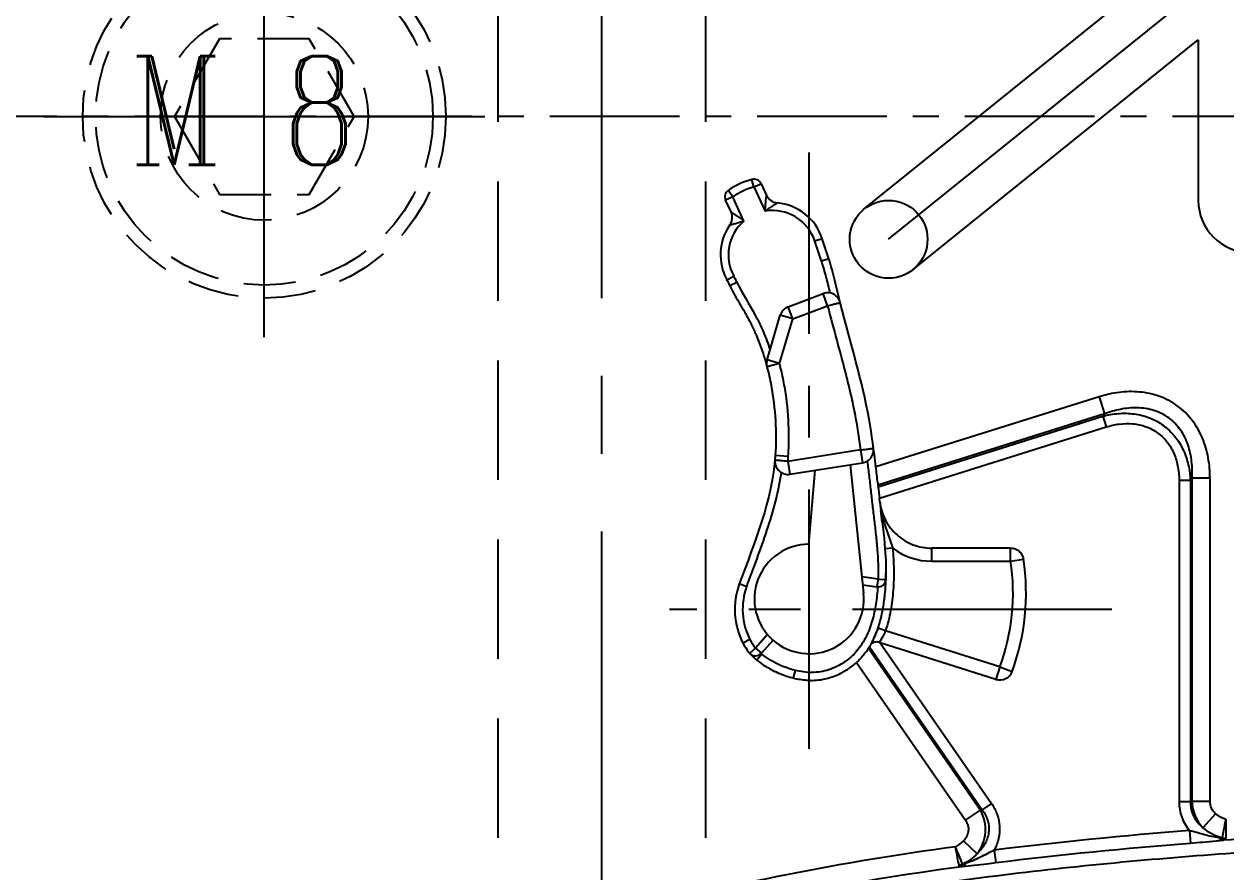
# Model space of a CAD drawing. Header units: millimetres. Extents: x 23075 to 24509, y -21593 to -20579.
# Drawn here: x 24134.81 to 24181.14, y -20896.01 to -20863.32 of the extents above; entities that cross this region are included whole.
import ezdxf

# ---------------------------------------------------------------- set-up
doc = ezdxf.new("R2010")
doc.units = ezdxf.units.MM
doc.header["$LTSCALE"] = 8
for name, pattern in [('CENTER', [2, 1.25, -0.25, 0.25, -0.25]), ('CENTER2', [1.125, 0.75, -0.125, 0.125, -0.125]), ('HIDDEN', [0.375, 0.25, -0.125])]:
    doc.linetypes.add(name, pattern=pattern)
for name, color, linetype in [('Cav-cor', 30, 'Continuous'), ('CL', 1, 'Continuous'), ('SCREW', 52, 'HIDDEN'), ('WT', 4, 'Continuous')]:
    doc.layers.add(name, color=color, linetype=linetype)
doc.layers.add('dim', color=3, linetype='Continuous', lineweight=15)
doc.styles.add('ROMANC', font='RomanC.ttf', dxfattribs={"width": 0.8, "height": 7})

# ---------------------------------------------------------------- blocks, each defined once
blk = doc.blocks.new('cb_8')
at = {"linetype": 'HIDDEN'}
blk.add_circle((0, 0), 7, dxfattribs=at)
at = {"layer": 'SCREW', "linetype": 'CENTER2', "ltscale": 5}
for p, q in [((0, -8.5), (0, 8.5)), ((-8.5, 0), (8.5, 0))]:
    blk.add_line(p, q, dxfattribs=at)
at = {"layer": 'SCREW'}
blk.add_lwpolyline([(-1.732, 3), (-3.464, 0), (-1.732, -3), (1.732, -3), (3.464, 0), (1.732, 3)], close=True, dxfattribs=at)
for radius in [6.5, 4]:
    blk.add_circle((0, 0), radius, dxfattribs=at)
at = {"layer": 'dim', "style": 'ROMANC', "width": 0.8}
blk.add_text('M 8', height=4.1865, dxfattribs=at).set_placement((-5.202, -1.858))

msp = doc.modelspace()

# ---------------------------------------------------------------- linework, layer by layer
at = {"linetype": 'CENTER', "ltscale": 0.5}
msp.add_line((24432.076, -20866.885), (24032.076, -20866.885), dxfattribs=at)
at = {"layer": 'Cav-cor', "color": 241}
for p, q in [((24167.198, -20870.45), (24180.076, -20860.07)), ((24168.139, -20871.618), (24182.076, -20860.385)), ((24169.08, -20872.786), (24180.076, -20863.924)), ((24180.076, -20863.924), (24180.076, -20870.124)), ((24162.948, -20869.601), (24162.868, -20869.31)), ((24162.129, -20869.983), (24161.957, -20869.735)), ((24162.948, -20869.601), (24163.222, -20869.474)), ((24162.948, -20869.601), (24163.383, -20870.533)), ((24163.222, -20869.474), (24163.433, -20869.927)), ((24162.129, -20869.983), (24161.855, -20870.111)), ((24162.066, -20870.564), (24161.855, -20870.111)), ((24162.563, -20870.915), (24162.129, -20869.983)), ((24165.58, -20871.595), (24165.294, -20871.688)), ((24165.547, -20872.466), (24165.294, -20871.688)), ((24165.834, -20872.373), (24165.58, -20871.595)), ((24165.834, -20872.373), (24165.547, -20872.466)), ((24161.904, -20873.178), (24162.169, -20873.034)), ((24162.016, -20873.396), (24162.287, -20873.265)), ((24164.264, -20874.218), (24165.611, -20873.709)), ((24165.789, -20874.179), (24165.611, -20873.709)), ((24164.442, -20874.688), (24164.264, -20874.218)), ((24164.442, -20874.688), (24165.789, -20874.179)), ((24163.454, -20876.263), (24163.96, -20874.546)), ((24163.936, -20876.404), (24164.442, -20874.688)), ((24164.442, -20874.688), (24163.96, -20874.546)), ((24163.936, -20876.405), (24163.454, -20876.263)), ((24163.936, -20876.405), (24163.45, -20876.533)), ((24176.25, -20877.691), (24167.648, -20880.392)), ((24176.25, -20877.691), (24176.458, -20878.352)), ((24176.458, -20878.352), (24167.729, -20881.093)), ((24167.736, -20881.157), (24176.394, -20878.439)), ((24176.394, -20878.439), (24176.458, -20878.352)), ((24176.394, -20878.439), (24176.524, -20878.852)), ((24167.786, -20881.595), (24176.524, -20878.852)), ((24164.271, -20879.988), (24163.77, -20879.956)), ((24167.06, -20879.739), (24164.257, -20880.178)), ((24167.06, -20879.739), (24167.137, -20880.236)), ((24164.257, -20880.178), (24164.335, -20880.675)), ((24164.335, -20880.675), (24167.137, -20880.236)), ((24166.655, -20880.311), (24167.175, -20885.262)), ((24165.059, -20883.373), (24165.308, -20880.522)), ((24179.337, -20880.917), (24179.337, -20893.304)), ((24179.77, -20880.917), (24179.337, -20880.917)), ((24179.77, -20880.917), (24179.834, -20880.831)), ((24179.77, -20880.917), (24179.77, -20893.304)), ((24179.834, -20893.294), (24179.834, -20880.831)), ((24180.527, -20880.831), (24179.834, -20880.831)), ((24180.527, -20893.294), (24180.527, -20880.831)), ((24167.719, -20881.011), (24167.729, -20881.093)), ((24167.729, -20881.093), (24167.736, -20881.157)), ((24167.736, -20881.157), (24167.786, -20881.595)), ((24167.803, -20881.746), (24167.786, -20881.595)), ((24167.802, -20881.736), (24167.804, -20881.749)), ((24167.823, -20881.919), (24167.833, -20881.998)), ((24167.833, -20881.998), (24167.841, -20882.067)), ((24168.3, -20883.529), (24167.999, -20883.552)), ((24169.8, -20884.026), (24169.8, -20883.523)), ((24172.842, -20883.523), (24169.8, -20883.523)), ((24172.842, -20884.026), (24172.842, -20883.523)), ((24169.8, -20884.026), (24172.842, -20884.026)), ((24172.842, -20884.026), (24173.339, -20883.95)), ((24167.732, -20884.718), (24167.109, -20884.632)), ((24162.668, -20885.009), (24162.385, -20884.905)), ((24167.141, -20884.941), (24167.691, -20885.016)), ((24167.732, -20884.718), (24167.691, -20885.016)), ((24167.732, -20884.718), (24168.031, -20884.726)), ((24163.472, -20886.854), (24163.011, -20887.376)), ((24168.017, -20886.705), (24167.732, -20886.607)), ((24172.429, -20888.104), (24168.017, -20886.705)), ((24162.791, -20887.045), (24162.522, -20887.181)), ((24163.011, -20887.376), (24162.785, -20887.568)), ((24163.011, -20887.376), (24163.237, -20887.576)), ((24163.237, -20887.576), (24163.684, -20887.07)), ((24167.363, -20887.385), (24171.675, -20893.619)), ((24167.399, -20887.326), (24171.749, -20893.615)), ((24167.424, -20887.279), (24167.411, -20887.305)), ((24167.517, -20887.188), (24167.49, -20887.205)), ((24167.817, -20887.168), (24167.773, -20887.154)), ((24167.816, -20887.168), (24172.105, -20893.369)), ((24172.277, -20888.583), (24167.816, -20887.168)), ((24163.25, -20887.608), (24163.062, -20887.844)), ((24164.535, -20888.235), (24164.463, -20888.528)), ((24166.9, -20887.934), (24171.105, -20894.013)), ((24172.429, -20888.104), (24172.277, -20888.583)), ((24172.429, -20888.104), (24172.901, -20888.278)), ((24172.105, -20893.369), (24171.749, -20893.615)), ((24179.77, -20893.304), (24179.337, -20893.304)), ((24179.77, -20893.304), (24179.834, -20893.294)), ((24180.527, -20893.294), (24179.834, -20893.294)), ((24171.105, -20894.013), (24171.675, -20893.619)), ((24171.675, -20893.619), (24171.749, -20893.615)), ((24180.741, -20893.761), (24180.253, -20894.301)), ((24171.024, -20894.804), (24171.546, -20895.311)), ((24179.732, -20894.41), (24179.771, -20894.907)), ((24172.212, -20895.164), (24172.274, -20895.659))]:
    msp.add_line(p, q, dxfattribs=at)
msp.add_circle((24168.139, -20871.618), 1.5, dxfattribs=at)
for centre, radius, start, end in [((24163.669, -20872.217), 3.015, 105.4059, 124.5941), ((24162.948, -20869.601), 0.301, 25, 105.4059), ((24162.129, -20869.983), 0.301, 124.5941, 205), ((24163.669, -20872.217), 2.713, 105.4059, 124.5941), ((24163.888, -20869.714), 0.503, 205, 265), ((24163.669, -20872.217), 2.01, 18.0283, 85), ((24182.076, -20870.124), 2, 180, 0), ((24161.611, -20870.776), 0.503, 324.9997, 25.0001), ((24163.669, -20872.217), 1.708, 18.0283, 99.6505), ((24163.669, -20872.217), 2.01, 145.0001, 208.5701), ((24163.669, -20872.217), 1.708, 130.3495, 208.5701), ((24157.491, -20875.581), 5.327, 25.7812, 28.5701), ((24157.491, -20875.581), 5.025, 25.7813, 28.5701), ((24165.789, -20874.179), 0.502, 14.2014, 110.7), ((24164.442, -20874.688), 0.502, 110.7, 163.58), ((24163.936, -20876.405), 0.502, 163.58, 194.7522), ((24156.077, -20879.457), 8.212, 354.9601, 356.2902), ((24167.06, -20879.739), 0.502, 278.9, 2.2373), ((24164.257, -20880.178), 0.502, 174.9657, 278.9), ((24049.876, -20894.286), 118.589, 6.42744, 6.72869), ((23974.498, -20905.355), 194.74, 6.73481, 6.86806), ((24165.076, -20885.483), 2.111, 90.465, 6), ((24169.8, -20881.513), 2.513, 233.3489, 270), ((24164.704, -20885.262), 8.231, 339.7995, 8.6374), ((24164.704, -20885.262), 8.733, 339.7994, 8.6652), ((24158.92, -20884.481), 9.117, 358.4601, 359.0105), ((24158.559, -20884.475), 9.478, 359.0125, 359.8356), ((24165.076, -20885.885), 2.864, 160, 206.9041), ((24165.076, -20885.885), 2.563, 160, 206.9041), ((24167.732, -20884.718), 0.301, 262.1524, 358.4587), ((24160.25, -20884.549), 7.785, 353.6976, 356.4064), ((24159.719, -20884.511), 8.318, 356.377, 357.0678), ((24159.377, -20884.495), 8.66, 357.0718, 358.2885), ((24161.236, -20884.665), 6.792, 350.7223, 353.1569), ((24160.699, -20884.598), 7.333, 353.1337, 353.6897), ((24162.284, -20884.846), 5.729, 347.1358, 349.5589), ((24161.808, -20884.756), 6.213, 349.5429, 350.7019), ((24163.532, -20885.172), 4.439, 341.1334, 342.6666), ((24163.179, -20885.063), 4.807, 342.6847, 345.4732), ((24162.755, -20884.952), 5.246, 345.4585, 347.1232), ((24164.182, -20885.415), 3.744, 334.0535, 339.0204), ((24164.174, -20885.411), 3.753, 334.203, 339.0425), ((24163.786, -20885.259), 4.17, 338.9749, 341.1392), ((24164.314, -20886.272), 2.01, 206.9041, 231.4608), ((24164.314, -20886.272), 1.708, 206.9041, 220.2779), ((24164.872, -20885.783), 2.961, 325.572, 327.2445), ((24164.819, -20885.748), 3.025, 327.241, 327.8924), ((24164.786, -20885.728), 3.063, 327.8925, 328.5418), ((24164.752, -20885.706), 3.104, 328.5363, 329.2106), ((24167.566, -20887.348), 0.158, 147.1434, 154.1469), ((24167.577, -20887.356), 0.171, 138.9491, 147.1024), ((24164.582, -20885.609), 3.3, 330.8895, 332.4642), ((24164.592, -20885.615), 3.288, 331.2624, 331.7762), ((24164.464, -20885.548), 3.432, 332.4653, 334.1524), ((24163.011, -20887.376), 0.301, 227.7083, 318.5374), ((24165.253, -20885.087), 3.522, 231.5213, 239.7198), ((24164.314, -20886.272), 1.708, 230.4023, 231.4608), ((24165.338, -20884.947), 3.685, 239.6733, 242.7528), ((24165.364, -20884.898), 3.74, 242.7536, 247.8029), ((24165.346, -20884.946), 3.689, 247.7752, 256.1543), ((24165.091, -20885.959), 2.675, 290.7527, 296.6741), ((24165.061, -20885.897), 2.744, 296.6606, 300.6464), ((24165.052, -20885.882), 2.761, 300.643, 305.2533), ((24165.069, -20885.906), 2.732, 305.2476, 310.0518), ((24165.102, -20885.944), 2.681, 310.0585, 312.1127), ((24172.429, -20888.104), 0.502, 252.4, 339.7994), ((24165.179, -20885.927), 2.692, 265.572, 269.0365), ((24165.177, -20886.154), 2.466, 268.9945, 276.0297), ((24165.191, -20886.307), 2.312, 276.076, 280.4421), ((24165.167, -20886.187), 2.434, 280.4763, 286.8969), ((24165.129, -20886.057), 2.569, 286.8716, 290.7427), ((24181.333, -20893.261), 1.499, 181.2486, 223.9358), ((24170.384, -20894.371), 1.494, 321.2274, 30.214), ((24170.765, -20895.204), 0.551, 279.364, 294.3587)]:
    msp.add_arc(centre, radius, start, end, dxfattribs=at)
for points, knots in [([(24163.383, -20870.533), (24163.383, -20870.502), (24163.385, -20870.441), (24163.39, -20870.349), (24163.396, -20870.259), (24163.404, -20870.171), (24163.411, -20870.1), (24163.417, -20870.047), (24163.421, -20870.011), (24163.425, -20869.983), (24163.428, -20869.964), (24163.429, -20869.951), (24163.43, -20869.941), (24163.432, -20869.934), (24163.432, -20869.929), (24163.433, -20869.927), (24163.433, -20869.927)], [0, 0, 0, 0, 0.151608, 0.302565, 0.451776, 0.597508, 0.73653, 0.801712, 0.86225, 0.916103, 0.939524, 0.959984, 0.976854, 0.989472, 0.997307, 1, 1, 1, 1]), ([(24163.383, -20870.533), (24163.43, -20870.499), (24163.501, -20870.449), (24163.595, -20870.384), (24163.663, -20870.337), (24163.718, -20870.3), (24163.758, -20870.273), (24163.785, -20870.255), (24163.808, -20870.239), (24163.824, -20870.228), (24163.835, -20870.221), (24163.839, -20870.218), (24163.843, -20870.216), (24163.844, -20870.215), (24163.844, -20870.215)], [0, 0, 0, 0, 0.31075, 0.463773, 0.612468, 0.752446, 0.816795, 0.875301, 0.925803, 0.965435, 0.980202, 0.991066, 0.997732, 1, 1, 1, 1]), ([(24162.066, -20870.564), (24162.066, -20870.563), (24162.069, -20870.566), (24162.072, -20870.567), (24162.079, -20870.572), (24162.088, -20870.577), (24162.098, -20870.584), (24162.115, -20870.594), (24162.138, -20870.609), (24162.169, -20870.629), (24162.202, -20870.651), (24162.236, -20870.674), (24162.284, -20870.707), (24162.345, -20870.749), (24162.418, -20870.802), (24162.491, -20870.858), (24162.539, -20870.896), (24162.563, -20870.915)], [0, 0, 0, 0, 0.002691, 0.010532, 0.023151, 0.040024, 0.060491, 0.083917, 0.13777, 0.198313, 0.263499, 0.331859, 0.402521, 0.548251, 0.697459, 0.848402, 1, 1, 1, 1]), ([(24162.023, -20871.064), (24162.022, -20871.065), (24162.026, -20871.063), (24162.028, -20871.063), (24162.034, -20871.061), (24162.046, -20871.058), (24162.065, -20871.052), (24162.091, -20871.045), (24162.122, -20871.036), (24162.17, -20871.022), (24162.233, -20871.004), (24162.313, -20870.982), (24162.395, -20870.959), (24162.479, -20870.937), (24162.535, -20870.922), (24162.563, -20870.915)], [0, 0, 0, 0, 0.002268, 0.008938, 0.019804, 0.034573, 0.074208, 0.124714, 0.183226, 0.247579, 0.387559, 0.536251, 0.689271, 0.844292, 1, 1, 1, 1]), ([(24165.547, -20872.466), (24165.612, -20872.666), (24165.725, -20873.071), (24165.824, -20873.48), (24165.874, -20873.684)], [0, 0, 0, 0, 0.499979, 1, 1, 1, 1]), ([(24166.276, -20874.056), (24166.205, -20873.775), (24166.071, -20873.21), (24165.924, -20872.649), (24165.834, -20872.373)], [0, 0, 0, 0, 0.499997, 1, 1, 1, 1]), ([(24162.016, -20873.396), (24162.141, -20873.656), (24162.359, -20874.03), (24162.651, -20874.527), (24162.855, -20874.91), (24163.035, -20875.303), (24163.248, -20875.84), (24163.376, -20876.254), (24163.45, -20876.533)], [0, 0, 0, 0, 0.249964, 0.374951, 0.499899, 0.624941, 0.750017, 1, 1, 1, 1]), ([(24162.287, -20873.265), (24162.498, -20873.702), (24162.901, -20874.312), (24163.321, -20875.188), (24163.492, -20875.643), (24163.569, -20875.874)], [0, 0, 0, 0, 0.500024, 0.750003, 1, 1, 1, 1]), ([(24165.789, -20874.179), (24165.82, -20874.171), (24165.883, -20874.156), (24165.973, -20874.133), (24166.056, -20874.111), (24166.119, -20874.096), (24166.164, -20874.084), (24166.193, -20874.077), (24166.217, -20874.071), (24166.238, -20874.066), (24166.253, -20874.061), (24166.266, -20874.059), (24166.271, -20874.057), (24166.276, -20874.057), (24166.276, -20874.056)], [0, 0, 0, 0, 0.194999, 0.382655, 0.555491, 0.707033, 0.772926, 0.831384, 0.881834, 0.923781, 0.956851, 0.980697, 0.995099, 1, 1, 1, 1]), ([(24165.789, -20874.179), (24165.905, -20874.64), (24166.152, -20875.559), (24166.462, -20876.708), (24166.686, -20877.632), (24166.836, -20878.33), (24166.96, -20879.033), (24167.028, -20879.504), (24167.06, -20879.739)], [0, 0, 0, 0, 0.25, 0.5, 0.625, 0.749999, 0.874999, 1, 1, 1, 1]), ([(24167.648, -20880.392), (24167.575, -20879.773), (24167.29, -20877.618), (24166.678, -20875.646), (24166.276, -20874.056)], [0, 0, 0, 0, 0.285574, 1, 1, 1, 1]), ([(24163.45, -20876.533), (24163.513, -20876.772), (24163.764, -20877.9), (24163.829, -20879.051), (24163.77, -20879.956)], [0, 0, 0, 0, 0.214198, 1, 1, 1, 1]), ([(24164.271, -20879.988), (24164.291, -20879.688), (24164.311, -20878.934), (24164.241, -20877.955), (24164.094, -20877.064), (24163.994, -20876.623), (24163.936, -20876.404)], [0, 0, 0, 0, 0.250013, 0.624914, 0.812454, 1, 1, 1, 1]), ([(24180.527, -20880.831), (24180.527, -20880.567), (24180.484, -20880.038), (24180.265, -20879.272), (24179.871, -20878.576), (24179.301, -20878.013), (24178.593, -20877.639), (24177.812, -20877.474), (24177.017, -20877.495), (24176.501, -20877.612), (24176.25, -20877.691)], [0, 0, 0, 0, 0.125114, 0.250356, 0.375427, 0.500495, 0.625454, 0.75032, 0.875156, 1, 1, 1, 1]), ([(24179.834, -20880.831), (24179.846, -20880.616), (24179.839, -20880.182), (24179.728, -20879.649), (24179.563, -20879.248), (24179.344, -20878.873), (24178.962, -20878.475), (24178.37, -20878.183), (24177.721, -20878.089), (24177.074, -20878.153), (24176.659, -20878.276), (24176.458, -20878.352)], [0, 0, 0, 0, 0.124816, 0.249969, 0.312667, 0.375415, 0.500689, 0.625835, 0.750736, 0.875437, 1, 1, 1, 1]), ([(24176.394, -20878.439), (24176.59, -20878.386), (24176.993, -20878.314), (24177.607, -20878.326), (24178.204, -20878.478), (24178.745, -20878.775), (24179.191, -20879.203), (24179.514, -20879.727), (24179.71, -20880.309), (24179.762, -20880.714), (24179.77, -20880.917)], [0, 0, 0, 0, 0.124815, 0.249739, 0.374819, 0.50001, 0.6252, 0.750269, 0.875188, 1, 1, 1, 1]), ([(24176.524, -20878.852), (24176.689, -20878.8), (24177.029, -20878.723), (24177.552, -20878.709), (24178.067, -20878.818), (24178.533, -20879.065), (24178.908, -20879.435), (24179.166, -20879.893), (24179.309, -20880.397), (24179.337, -20880.744), (24179.337, -20880.917)], [0, 0, 0, 0, 0.124966, 0.249933, 0.374954, 0.50001, 0.625066, 0.750076, 0.875037, 1, 1, 1, 1]), ([(24167.06, -20879.739), (24167.12, -20879.732), (24167.208, -20879.719), (24167.321, -20879.704), (24167.394, -20879.694), (24167.455, -20879.686), (24167.503, -20879.68), (24167.535, -20879.676), (24167.551, -20879.673), (24167.556, -20879.672)], [0, 0, 0, 0, 0.36579, 0.532708, 0.681165, 0.805952, 0.902746, 0.968192, 1, 1, 1, 1]), ([(24164.257, -20880.178), (24164.224, -20880.175), (24164.161, -20880.169), (24164.068, -20880.162), (24163.982, -20880.154), (24163.917, -20880.148), (24163.871, -20880.144), (24163.842, -20880.142), (24163.817, -20880.139), (24163.796, -20880.138), (24163.78, -20880.136), (24163.767, -20880.135), (24163.761, -20880.134), (24163.756, -20880.133), (24163.756, -20880.134)], [0, 0, 0, 0, 0.194966, 0.382596, 0.555443, 0.706993, 0.772888, 0.831349, 0.8818, 0.92375, 0.956822, 0.98067, 0.995075, 1, 1, 1, 1]), ([(24167.317, -20880.171), (24167.341, -20880.36), (24167.385, -20880.738), (24167.449, -20881.305), (24167.514, -20881.873), (24167.582, -20882.44), (24167.648, -20883.007), (24167.72, -20883.765), (24167.743, -20884.337), (24167.732, -20884.718)], [0, 0, 0, 0, 0.125013, 0.250026, 0.375038, 0.500051, 0.625064, 0.750075, 1, 1, 1, 1]), ([(24162.668, -20885.009), (24162.93, -20884.288), (24163.487, -20882.86), (24163.897, -20881.371), (24164.004, -20880.613)], [0, 0, 0, 0, 0.500264, 1, 1, 1, 1]), ([(24167.803, -20881.746), (24167.816, -20881.867), (24167.868, -20882.106), (24168.007, -20882.446), (24168.205, -20882.755), (24168.538, -20883.111), (24169.068, -20883.434), (24169.557, -20883.523), (24169.8, -20883.523)], [0, 0, 0, 0, 0.125245, 0.250533, 0.375772, 0.501038, 0.750512, 1, 1, 1, 1]), ([(24167.804, -20881.749), (24167.809, -20881.793), (24167.879, -20882.396), (24167.957, -20882.994), (24167.999, -20883.552)], [0, 0, 0, 0, 0.072748, 1, 1, 1, 1]), ([(24167.804, -20881.749), (24167.821, -20881.899), (24167.873, -20882.199), (24168.038, -20882.794), (24168.205, -20883.23), (24168.3, -20883.529)], [0, 0, 0, 0, 0.244717, 0.491345, 1, 1, 1, 1]), ([(24168.3, -20883.529), (24168.32, -20883.796), (24168.348, -20884.33), (24168.328, -20885.133), (24168.233, -20885.931), (24168.103, -20886.452), (24168.017, -20886.705)], [0, 0, 0, 0, 0.250059, 0.500087, 0.750078, 1, 1, 1, 1]), ([(24172.842, -20883.523), (24172.901, -20883.523), (24173.019, -20883.544), (24173.175, -20883.635), (24173.289, -20883.775), (24173.329, -20883.888), (24173.338, -20883.946)], [0, 0, 0, 0, 0.250019, 0.500021, 0.749928, 1, 1, 1, 1]), ([(24167.719, -20885.019), (24167.705, -20885.238), (24167.659, -20885.675), (24167.523, -20886.321), (24167.293, -20886.941), (24166.998, -20887.41), (24166.691, -20887.726), (24166.43, -20887.928), (24166.144, -20888.094), (24165.839, -20888.22), (24165.518, -20888.3), (24165.188, -20888.326), (24164.858, -20888.303), (24164.642, -20888.262), (24164.535, -20888.235)], [0, 0, 0, 0, 0.124988, 0.249949, 0.374869, 0.499687, 0.562194, 0.624718, 0.687255, 0.7498, 0.812352, 0.874879, 0.937453, 1, 1, 1, 1]), ([(24168.017, -20886.705), (24167.981, -20886.805), (24167.91, -20886.958), (24167.817, -20887.098), (24167.78, -20887.146)], [0, 0, 0, 0, 0.638135, 1, 1, 1, 1]), ([(24167.315, -20887.457), (24167.226, -20887.586), (24167.093, -20887.75), (24166.94, -20887.897), (24166.9, -20887.934)], [0, 0, 0, 0, 0.746903, 1, 1, 1, 1]), ([(24167.411, -20887.305), (24167.41, -20887.307), (24167.406, -20887.314), (24167.402, -20887.321), (24167.399, -20887.326)], [0, 0, 0, 0, 0.263211, 1, 1, 1, 1]), ([(24167.49, -20887.206), (24167.486, -20887.208), (24167.471, -20887.22), (24167.457, -20887.233), (24167.448, -20887.243)], [0, 0, 0, 0, 0.260376, 1, 1, 1, 1]), ([(24167.595, -20887.153), (24167.588, -20887.155), (24167.561, -20887.164), (24167.535, -20887.176), (24167.517, -20887.188)], [0, 0, 0, 0, 0.259174, 1, 1, 1, 1]), ([(24167.773, -20887.154), (24167.744, -20887.145), (24167.684, -20887.136), (24167.624, -20887.144), (24167.595, -20887.153)], [0, 0, 0, 0, 0.506515, 1, 1, 1, 1]), ([(24164.535, -20888.235), (24164.418, -20888.207), (24163.96, -20888.067), (24163.53, -20887.832), (24163.25, -20887.608)], [0, 0, 0, 0, 0.250697, 1, 1, 1, 1]), ([(24172.105, -20893.369), (24172.195, -20893.498), (24172.342, -20893.781), (24172.439, -20894.249), (24172.399, -20894.726), (24172.285, -20895.025), (24172.212, -20895.164)], [0, 0, 0, 0, 0.24977, 0.499622, 0.749767, 1, 1, 1, 1]), ([(24179.337, -20893.304), (24179.338, -20893.503), (24179.406, -20893.903), (24179.609, -20894.255), (24179.733, -20894.409)], [0, 0, 0, 0, 0.499947, 1, 1, 1, 1]), ([(24179.77, -20893.304), (24179.769, -20893.399), (24179.79, -20893.591), (24179.888, -20893.863), (24180.045, -20894.105), (24180.18, -20894.24), (24180.253, -20894.301)], [0, 0, 0, 0, 0.25022, 0.500464, 0.750491, 1, 1, 1, 1]), ([(24180.741, -20893.761), (24180.676, -20893.702), (24180.566, -20893.559), (24180.527, -20893.381), (24180.527, -20893.294)], [0, 0, 0, 0, 0.500312, 1, 1, 1, 1]), ([(24171.749, -20893.615), (24171.844, -20893.739), (24171.955, -20893.953), (24172.01, -20894.263), (24171.999, -20894.578), (24171.865, -20894.956), (24171.662, -20895.2), (24171.549, -20895.307)], [0, 0, 0, 0, 0.249422, 0.374918, 0.500572, 0.750484, 1, 1, 1, 1]), ([(24181.143, -20893.977), (24181.106, -20893.966), (24181.033, -20893.942), (24180.928, -20893.895), (24180.83, -20893.834), (24180.769, -20893.787), (24180.741, -20893.761)], [0, 0, 0, 0, 0.250111, 0.499937, 0.750067, 1, 1, 1, 1]), ([(24171.105, -20894.013), (24171.146, -20894.072), (24171.209, -20894.205), (24171.225, -20894.425), (24171.16, -20894.635), (24171.074, -20894.753), (24171.024, -20894.804)], [0, 0, 0, 0, 0.250102, 0.500045, 0.749982, 1, 1, 1, 1]), ([(24180.989, -20894.692), (24180.854, -20894.656), (24180.59, -20894.555), (24180.357, -20894.395), (24180.253, -20894.301)], [0, 0, 0, 0, 0.500139, 1, 1, 1, 1]), ([(24181.137, -20893.974), (24181.105, -20894.116), (24181.052, -20894.355), (24181.007, -20894.595), (24180.989, -20894.692)], [0, 0, 0, 0, 0.594103, 1, 1, 1, 1]), ([(24218.812, -20895.77), (24215.695, -20895.284), (24210.997, -20894.671), (24204.699, -20894.245), (24199.968, -20894.1), (24195.234, -20894.108), (24191.291, -20894.219), (24188.139, -20894.356), (24184.988, -20894.519), (24182.627, -20894.67), (24181.053, -20894.785)], [0, 0, 0, 0, 0.249988, 0.374996, 0.500007, 0.625008, 0.750005, 0.812505, 0.875005, 1, 1, 1, 1]), ([(24181.136, -20893.978), (24181.135, -20894.122), (24181.138, -20894.365), (24181.14, -20894.608), (24181.14, -20894.707)], [0, 0, 0, 0, 0.594299, 1, 1, 1, 1]), ([(24146.374, -20903.399), (24147.73, -20902.715), (24150.493, -20901.457), (24156.18, -20899.355), (24162.059, -20897.82), (24168.035, -20896.726), (24172.572, -20896.088), (24177.141, -20895.602), (24180.964, -20895.297), (24184.026, -20895.096), (24187.086, -20894.918), (24190.908, -20894.739), (24195.491, -20894.619), (24200.067, -20894.617), (24204.638, -20894.756), (24209.202, -20895.062), (24213.754, -20895.552), (24216.779, -20895.976), (24218.289, -20896.208)], [0, 0, 0, 0, 0.062299, 0.124308, 0.248372, 0.310736, 0.373347, 0.436159, 0.499077, 0.530536, 0.561971, 0.624739, 0.687373, 0.749894, 0.812349, 0.874814, 0.937368, 1, 1, 1, 1]), ([(24180.885, -20894.692), (24180.788, -20894.678), (24180.596, -20894.644), (24180.212, -20894.549), (24179.927, -20894.462), (24179.734, -20894.41)], [0, 0, 0, 0, 0.246518, 0.494609, 1, 1, 1, 1]), ([(24181.053, -20894.785), (24180.955, -20894.796), (24180.528, -20894.841), (24180.101, -20894.881), (24179.771, -20894.907)], [0, 0, 0, 0, 0.230387, 1, 1, 1, 1]), ([(24180.989, -20894.692), (24180.986, -20894.694), (24180.979, -20894.696), (24180.963, -20894.697), (24180.94, -20894.696), (24180.913, -20894.695), (24180.894, -20894.693), (24180.885, -20894.692)], [0, 0, 0, 0, 0.090148, 0.207556, 0.471717, 0.733975, 1, 1, 1, 1]), ([(24180.885, -20894.692), (24180.908, -20894.719), (24180.957, -20894.764), (24181.023, -20894.785), (24181.053, -20894.785)], [0, 0, 0, 0, 0.544011, 1, 1, 1, 1]), ([(24181.14, -20894.707), (24181.127, -20894.716), (24181.105, -20894.732), (24181.08, -20894.755), (24181.067, -20894.774), (24181.058, -20894.782), (24181.053, -20894.785)], [0, 0, 0, 0, 0.411381, 0.692067, 0.856324, 1, 1, 1, 1]), ([(24170.711, -20895.033), (24168.53, -20895.331), (24164.183, -20896.041), (24157.748, -20897.55), (24151.463, -20899.601), (24147.429, -20901.384), (24145.47, -20902.387)], [0, 0, 0, 0, 0.250038, 0.500054, 0.750042, 1, 1, 1, 1]), ([(24170.992, -20895.706), (24170.956, -20895.614), (24170.865, -20895.389), (24170.769, -20895.165), (24170.711, -20895.033)], [0, 0, 0, 0, 0.405954, 1, 1, 1, 1]), ([(24170.855, -20895.748), (24170.835, -20895.651), (24170.788, -20895.413), (24170.741, -20895.174), (24170.711, -20895.033)], [0, 0, 0, 0, 0.405844, 1, 1, 1, 1]), ([(24171.557, -20895.299), (24171.476, -20895.383), (24171.299, -20895.537), (24171.097, -20895.655), (24170.992, -20895.706)], [0, 0, 0, 0, 0.499979, 1, 1, 1, 1]), ([(24172.212, -20895.164), (24172.027, -20895.257), (24171.667, -20895.453), (24171.29, -20895.618), (24171.099, -20895.684)], [0, 0, 0, 0, 0.505079, 1, 1, 1, 1]), ([(24170.961, -20895.805), (24170.947, -20895.806), (24170.92, -20895.806), (24170.888, -20895.8), (24170.868, -20895.789), (24170.856, -20895.779), (24170.85, -20895.764), (24170.852, -20895.753), (24170.855, -20895.748)], [0, 0, 0, 0, 0.301463, 0.560315, 0.675442, 0.781261, 0.881293, 1, 1, 1, 1]), ([(24172.274, -20895.659), (24172.157, -20895.674), (24171.72, -20895.727), (24171.282, -20895.773), (24170.961, -20895.805)], [0, 0, 0, 0, 0.267269, 1, 1, 1, 1]), ([(24171.098, -20895.684), (24171.082, -20895.714), (24171.045, -20895.766), (24170.989, -20895.799), (24170.961, -20895.805)], [0, 0, 0, 0, 0.550014, 1, 1, 1, 1]), ([(24171.099, -20895.684), (24171.089, -20895.687), (24171.071, -20895.694), (24171.042, -20895.702), (24171.019, -20895.707), (24171.002, -20895.709), (24170.994, -20895.708), (24170.992, -20895.706)], [0, 0, 0, 0, 0.268505, 0.534084, 0.804869, 0.923302, 1, 1, 1, 1]), ([(24170.961, -20895.805), (24168.79, -20896.099), (24164.463, -20896.8), (24158.057, -20898.293), (24151.8, -20900.327), (24147.783, -20902.1), (24145.834, -20903.098)], [0, 0, 0, 0, 0.250038, 0.500055, 0.750043, 1, 1, 1, 1])]:
    msp.add_open_spline(points, degree=3, knots=knots, dxfattribs=at)
for points in [[(24163.77, -20879.956), (24163.659, -20881.665), (24162.971, -20883.295), (24162.385, -20884.905)], [(24167.999, -20883.552), (24168.03, -20883.95), (24168.045, -20884.349), (24168.033, -20884.753)], [(24164.463, -20888.528), (24164.632, -20888.57), (24164.801, -20888.598), (24164.971, -20888.611)], [(24171.024, -20894.804), (24170.934, -20894.897), (24170.826, -20894.973), (24170.711, -20895.033)], [(24179.733, -20894.409), (24177.221, -20894.608), (24174.712, -20894.851), (24172.212, -20895.164)], [(24180.989, -20894.693), (24181.038, -20894.703), (24181.09, -20894.707), (24181.14, -20894.704)], [(24179.771, -20894.907), (24177.267, -20895.105), (24174.766, -20895.347), (24172.274, -20895.659)]]:
    msp.add_open_spline(points, degree=3, dxfattribs=at)
at = {"layer": 'CL', "color": 6, "linetype": 'CENTER'}
for p, q in [((24165.076, -20891.263), (24165.076, -20868.275)), ((24176.746, -20885.885), (24159.698, -20885.885))]:
    msp.add_line(p, q, dxfattribs=at)
at = {"layer": 'WT', "color": 125, "linetype": 'CENTER', "ltscale": 1.5}
msp.add_line((24157.076, -20666.885), (24157.076, -21066.885), dxfattribs=at)
at = {"layer": 'WT', "color": 125, "linetype": 'HIDDEN', "ltscale": 2.3}
for p, q in [((24153.076, -20696.885), (24153.076, -21036.885)), ((24161.076, -20696.885), (24161.076, -21036.885))]:
    msp.add_line(p, q, dxfattribs=at)

# ---------------------------------------------------------------- block references
at = {"layer": 'SCREW'}
msp.add_blockref('cb_8', (24144.076, -20866.885), dxfattribs=at)

doc.saveas('drawing.dxf')
